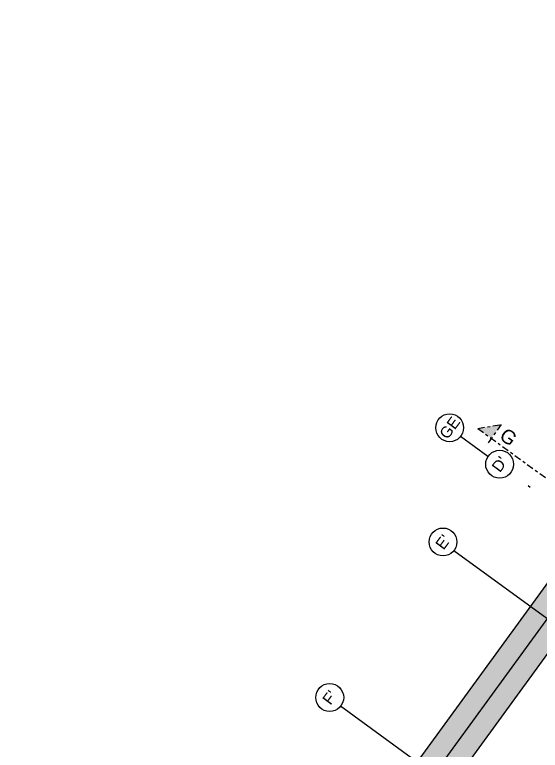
# Model space of a CAD drawing. Header units: millimetres. Extents: x 400382 to 401500, y 4543975 to 4544133.
# Drawn here: x 400738.88 to 400757.73, y 4544105.72 to 4544132.09 of the extents above; entities that cross this region are included whole.
import ezdxf
from ezdxf.enums import TextEntityAlignment as Align

# ---------------------------------------------------------------- set-up
doc = ezdxf.new("R2010")
doc.units = ezdxf.units.MM
doc.linetypes.add('AKS', pattern=[3, 2.5, -0.25, 0, -0.25])
doc.linetypes.add('CENTER', pattern=[2, 1.25, -0.25, 0.25, -0.25])
for name, color, linetype in [('aks prota', 2, 'AKS'), ('caks prota', 4, 'Continuous'), ('kesit tarama prota', 252, 'Continuous'), ('kolon tarama prota', 252, 'Continuous'), ('not çizgisi prota', 4, 'Continuous'), ('perde prota', 1, 'Continuous'), ('skesit prota', 7, 'Continuous'), ('st_s_ölçü', 4, 'Continuous'), ('taks prota', 7, 'Continuous'), ('tkesit prota', 7, 'Continuous')]:
    doc.layers.add(name, color=color, linetype=linetype)
doc.styles.add('Arial', font='Arial.ttf')
doc.styles.add('OLCU', font='romanstw.shx')
doc.styles.add('TAKS', font='Arial Unicode.ttf')
doc.dimstyles.new('1-50', dxfattribs={"dimtxt": 10, "dimasz": 4, "dimexe": 4, "dimexo": 8, "dimgap": 4, "dimtad": 1, "dimdec": 1, "dimrnd": 0.05, "dimzin": 9, "dimdsep": 46, "dimtxsty": 'OLCU', "dimblk1": 'OBLIQUE', "dimblk2": 'OBLIQUE', "dimsah": 1, "dimcen": 2, "dimdle": 4, "dimclrd": 4, "dimclre": 4, "dimclrt": 3, "dimadec": 1, "dimazin": 0, "dimtfac": 1, "dimtdec": 1, "dimtix": 1, "dimtmove": 2, "dimatfit": 3, "dimldrblk": 'OBLIQUE', "dimfxl": 1, "dimtvp": 1, "dimtolj": 1, "dimtzin": 1, "dimarcsym": 0})

# ---------------------------------------------------------------- blocks, each defined once
blk = doc.blocks.new('_Oblique')
at = {"layer": 'st_s_ölçü', "lineweight": -2}
blk.add_line((-0.5, -0.5), (0.5, 0.5), dxfattribs=at)

msp = doc.modelspace()

# ---------------------------------------------------------------- hatches: boundary and pattern name
at = {"layer": 'kesit tarama prota'}
h = msp.add_hatch(color=256, dxfattribs=at)
h.dxf.hatch_style = 1
h.paths.add_polyline_path([(400756.326, 4544117.392), (400755.487, 4544117.26), (400755.972, 4544116.907)])
at = {"layer": 'kolon tarama prota'}
h = msp.add_hatch(color=256, dxfattribs=at)
h.dxf.hatch_style = 1
h.paths.add_polyline_path([(400825.527, 4544091.908), (400771.977, 4544130.917), (400746.836, 4544096.404), (400748.048, 4544095.52), (400772.306, 4544128.822), (400822.975, 4544091.912)])

# ---------------------------------------------------------------- linework, layer by layer
at = {"layer": 'aks prota', "ltscale": 10}
for p, q in [((400746.264, 4544094.345), (400773.761, 4544132.092)), ((400746.264, 4544094.345), (400773.761, 4544132.092)), ((400755.854, 4544116.248), (400754.869, 4544116.966)), ((400755.854, 4544116.248), (400754.869, 4544116.966)), ((400828.258, 4544063.505), (400756.661, 4544115.66)), ((400828.258, 4544063.505), (400756.661, 4544115.66)), ((400822.389, 4544063.512), (400754.63, 4544112.871)), ((400810.65, 4544063.527), (400750.567, 4544107.294)), ((400810.65, 4544063.527), (400750.567, 4544107.294))]:
    msp.add_line(p, q, dxfattribs=at)
at = {"layer": 'caks prota', "ltscale": 0.05}
for centre in [(400754.48, 4544117.28), (400754.48, 4544117.28), (400756.272, 4544115.974), (400756.272, 4544115.974), (400754.241, 4544113.185), (400754.241, 4544113.185), (400750.178, 4544107.608), (400750.178, 4544107.608)]:
    msp.add_circle(centre, 0.5, dxfattribs=at)
at = {"layer": 'perde prota'}
msp.add_lwpolyline([(400825.527, 4544091.908), (400771.977, 4544130.917), (400746.836, 4544096.404), (400748.049, 4544095.521), (400772.306, 4544128.822), (400822.975, 4544091.912)], close=True, dxfattribs=at)
at = {"layer": 'skesit prota', "linetype": 'CENTER', "ltscale": 0.2}
for p, q in [((400755.487, 4544117.26), (400756.326, 4544117.392)), ((400756.326, 4544117.392), (400755.796, 4544116.664))]:
    msp.add_line(p, q, dxfattribs=at)
msp.add_lwpolyline([(400755.487, 4544117.26), (400803.763, 4544082.093)], dxfattribs=at)
msp.add_lwpolyline([(400755.487, 4544117.26), (400803.763, 4544082.093)], dxfattribs=at)

# ---------------------------------------------------------------- texts
at = {"layer": 'taks prota', "style": 'TAKS'}
for s, p in [('GE', (400754.48, 4544117.28)), ('GE', (400754.48, 4544117.28)), ("D'", (400756.272, 4544115.974)), ("D'", (400756.272, 4544115.974)), ("E'", (400754.241, 4544113.185)), ("E'", (400754.241, 4544113.185)), ("F'", (400750.178, 4544107.608)), ("F'", (400750.178, 4544107.608))]:
    msp.add_text(s, height=0.4, rotation=53.4336, dxfattribs=at).set_placement(p, align=Align.MIDDLE_CENTER)
at = {"layer": 'tkesit prota', "style": 'Arial'}
msp.add_text('G', height=0.5, rotation=323.9285, dxfattribs=at).set_placement((400756.222, 4544116.91))

# ---------------------------------------------------------------- leaders
at = {"layer": 'not çizgisi prota'}
msp.add_leader([(400747.132, 4544096.376), (400746.569, 4544097.229), (400745.131, 4544097.231)], dimstyle='1-50', override={"dimasz": 12, "dimgap": 4, "dimtad": 0}, dxfattribs=at)

doc.saveas('drawing.dxf')
